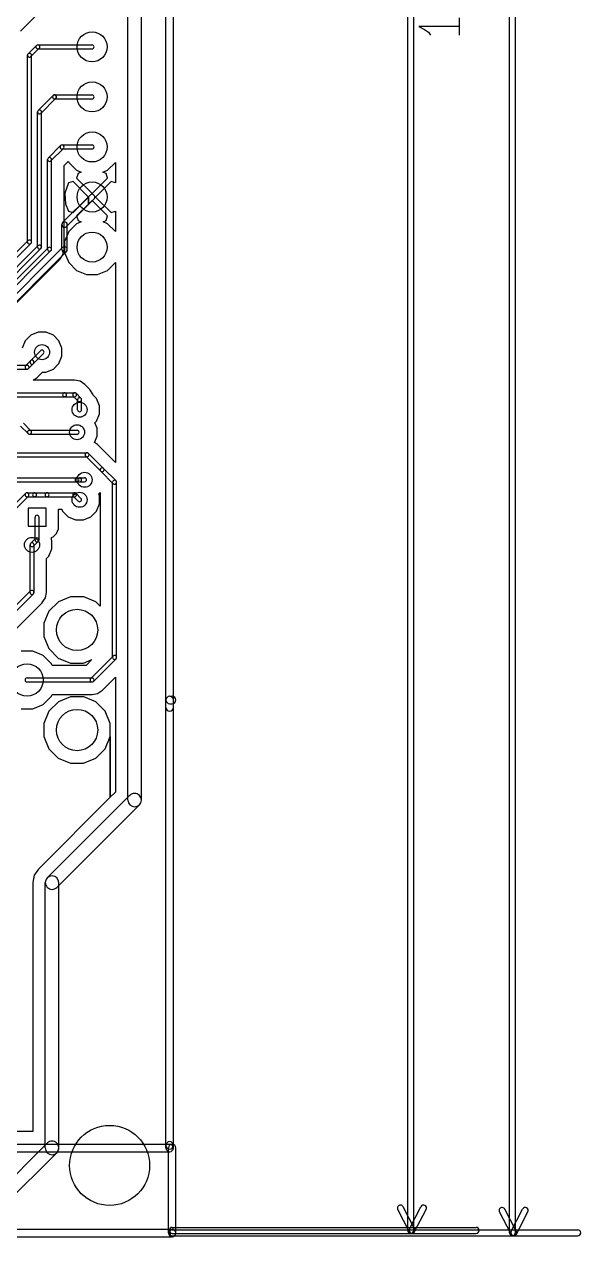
# Model space of a CAD drawing. Extents: x -29274 to 69862, y 24345 to 162744.
# Drawn here: x 58745 to 69862, y 24345 to 48572 of the extents above; entities that cross this region are included whole.
import ezdxf

# ---------------------------------------------------------------- set-up
doc = ezdxf.new("R2010")
doc.units = 0
doc.layers.add('BLACK', color=1, linetype='CONTINUOUS')

msp = doc.modelspace()

# ---------------------------------------------------------------- linework, layer by layer
at = {"layer": 'BLACK'}
for p, q in [((66406, 24474), (66406, 77774)), ((66526, 24474), (66526, 77774)), ((68438, 24426), (68438, 77776)), ((68558, 24426), (68558, 77776)), ((61575, 34920), (61575, 75920)), ((61725, 34920), (61725, 75920)), ((60815, 33070), (60815, 57320)), ((61085, 33070), (61085, 57320)), ((58673, 48436), (59328, 49091)), ((67430, 48698), (67430, 48355)), ((67430, 48527), (66630, 48527)), ((66630, 48527), (66744, 48470)), ((66744, 48470), (66820, 48412)), ((66820, 48412), (66858, 48355)), ((58987, 48148), (58822, 47983)), ((59044, 48091), (58879, 47926)), ((59016, 48160), (60100, 48160)), ((59016, 48080), (60100, 48080)), ((58810, 44220), (58810, 47954)), ((58890, 44220), (58890, 47954)), ((59022, 46848), (59322, 47148)), ((59078, 46792), (59378, 47092)), ((59350, 47160), (60100, 47160)), ((59350, 47080), (60100, 47080)), ((59010, 44120), (59010, 46820)), ((59090, 44120), (59090, 46820)), ((59471, 46148), (59222, 45899)), ((59528, 46091), (59279, 45842)), ((59500, 46160), (60100, 46160)), ((59500, 46080), (60100, 46080)), ((59210, 44076), (59210, 45870)), ((59290, 44076), (59290, 45870)), ((59540, 45750), (59620, 45830)), ((59540, 45750), (59620, 45830)), ((59620, 45830), (59626, 45830)), ((59620, 45830), (59626, 45830)), ((59626, 45830), (59635, 45809)), ((59626, 45830), (59635, 45809)), ((59635, 45809), (59789, 45655)), ((59635, 45809), (59789, 45655)), ((60411, 45655), (60565, 45809)), ((60411, 45655), (60565, 45809)), ((60565, 45809), (60565, 45404)), ((60565, 45809), (60565, 45404)), ((59540, 44076), (59540, 45750)), ((59540, 44076), (59540, 45750)), ((59789, 45655), (59880, 45618)), ((59789, 45655), (59880, 45618)), ((59819, 45592), (59792, 45498)), ((59819, 45592), (59792, 45498)), ((59880, 45618), (59819, 45592)), ((59880, 45618), (59819, 45592)), ((60315, 45616), (60411, 45655)), ((60315, 45616), (60411, 45655)), ((60381, 45592), (60315, 45616)), ((60381, 45592), (60315, 45616)), ((60408, 45498), (60381, 45592)), ((60408, 45498), (60381, 45592)), ((59628, 45401), (59557, 45199)), ((59628, 45401), (59557, 45199)), ((59722, 45428), (59628, 45401)), ((59722, 45428), (59628, 45401)), ((60029, 45120), (59722, 45428)), ((60029, 45120), (59722, 45428)), ((59792, 45498), (60100, 45191)), ((59792, 45498), (60100, 45191)), ((60100, 45191), (60408, 45498)), ((60100, 45191), (60408, 45498)), ((60478, 45428), (60171, 45120)), ((60478, 45428), (60171, 45120)), ((60565, 45404), (60478, 45428)), ((60565, 45404), (60478, 45428)), ((59512, 44610), (60060, 45158)), ((59557, 45199), (59568, 44986)), ((59557, 45199), (59568, 44986)), ((59590, 44532), (60138, 45080)), ((59722, 44812), (60029, 45120)), ((59722, 44812), (60029, 45120)), ((60029, 44979), (60029, 45120)), ((60029, 45120), (60029, 44979)), ((60029, 44979), (60029, 45120)), ((60029, 45120), (60029, 44979)), ((60171, 45120), (60478, 44812)), ((60171, 45120), (60478, 44812)), ((59568, 44986), (59628, 44839)), ((59568, 44986), (59628, 44839)), ((59628, 44839), (59722, 44812)), ((59628, 44839), (59722, 44812)), ((60029, 44979), (59792, 44742)), ((60029, 44979), (59792, 44742)), ((60100, 45049), (60029, 44979)), ((60100, 45049), (60029, 44979)), ((60408, 44742), (60100, 45049)), ((60408, 44742), (60100, 45049)), ((60478, 44812), (60565, 44837)), ((60478, 44812), (60565, 44837)), ((60565, 44837), (60565, 44431)), ((60565, 44837), (60565, 44431)), ((59789, 44585), (59635, 44431)), ((59789, 44585), (59635, 44431)), ((59884, 44625), (59789, 44585)), ((59884, 44625), (59789, 44585)), ((59792, 44742), (59819, 44648)), ((59792, 44742), (59819, 44648)), ((59819, 44648), (59884, 44625)), ((59819, 44648), (59884, 44625)), ((60319, 44623), (60381, 44648)), ((60319, 44623), (60381, 44648)), ((60411, 44585), (60319, 44623)), ((60411, 44585), (60319, 44623)), ((60381, 44648), (60408, 44742)), ((60381, 44648), (60408, 44742)), ((60565, 44431), (60411, 44585)), ((60565, 44431), (60411, 44585)), ((59495, 44070), (59495, 44570)), ((59635, 44431), (59551, 44229)), ((59635, 44431), (59551, 44229)), ((59605, 44070), (59605, 44570)), ((56361, 40959), (59511, 44109)), ((58822, 44248), (56672, 42098)), ((58878, 44192), (56728, 42042)), ((56772, 41899), (59021, 44148)), ((59221, 44105), (57518, 42402)), ((59551, 44229), (59551, 44011)), ((59551, 44229), (59551, 44011)), ((56439, 40881), (59589, 44031)), ((56829, 41842), (59078, 44091)), ((59278, 44048), (57575, 42345)), ((57764, 42181), (59455, 43871)), ((57764, 42181), (59455, 43871)), ((59455, 43871), (59518, 43965)), ((59455, 43871), (59518, 43965)), ((59518, 43965), (59540, 44076)), ((59518, 43965), (59540, 44076)), ((59551, 44011), (59635, 43809)), ((59551, 44011), (59635, 43809)), ((59635, 43809), (59789, 43655)), ((59635, 43809), (59789, 43655)), ((59789, 43655), (59991, 43571)), ((59789, 43655), (59991, 43571)), ((60209, 43571), (60411, 43655)), ((60209, 43571), (60411, 43655)), ((60411, 43655), (60565, 43809)), ((60411, 43655), (60565, 43809)), ((60565, 43809), (60565, 39815)), ((60565, 43809), (60565, 39815)), ((59991, 43571), (60209, 43571)), ((59991, 43571), (60209, 43571)), ((59021, 42419), (58874, 42358)), ((59021, 42419), (58874, 42358)), ((59180, 42419), (59021, 42419)), ((59180, 42419), (59021, 42419)), ((59326, 42358), (59180, 42419)), ((59326, 42358), (59180, 42419)), ((58762, 42246), (58701, 42100)), ((58762, 42246), (58701, 42100)), ((58874, 42358), (58762, 42246)), ((58874, 42358), (58762, 42246)), ((59438, 42246), (59326, 42358)), ((59438, 42246), (59326, 42358)), ((59499, 42099), (59438, 42246)), ((59499, 42099), (59438, 42246)), ((59071, 42048), (58872, 41849)), ((59128, 41991), (58929, 41792)), ((59438, 41794), (59499, 41940)), ((59438, 41794), (59499, 41940)), ((59499, 41940), (59499, 42099)), ((59499, 41940), (59499, 42099)), ((58050, 41760), (58800, 41760)), ((58050, 41680), (58800, 41680)), ((58772, 41749), (58871, 41848)), ((58829, 41692), (58928, 41791)), ((59179, 41621), (59326, 41682)), ((59179, 41621), (59326, 41682)), ((59326, 41682), (59438, 41794)), ((59326, 41682), (59438, 41794)), ((58922, 41460), (59005, 41515)), ((58922, 41460), (59005, 41515)), ((59550, 41460), (58922, 41460)), ((59550, 41460), (58922, 41460)), ((59005, 41515), (59105, 41615)), ((59005, 41515), (59105, 41615)), ((59105, 41615), (59111, 41621)), ((59105, 41615), (59111, 41621)), ((59111, 41621), (59179, 41621)), ((59111, 41621), (59179, 41621)), ((59750, 41460), (59550, 41460)), ((59750, 41460), (59550, 41460)), ((59861, 41438), (59750, 41460)), ((59861, 41438), (59750, 41460)), ((59955, 41375), (59861, 41438)), ((59955, 41375), (59861, 41438)), ((58500, 41210), (59550, 41210)), ((59550, 41210), (59750, 41210)), ((59878, 41099), (59779, 41198)), ((60055, 41275), (59955, 41375)), ((60055, 41275), (59955, 41375)), ((60118, 41181), (60055, 41275)), ((60118, 41181), (60055, 41275)), ((58500, 41130), (59550, 41130)), ((59550, 41130), (59750, 41130)), ((59821, 41042), (59722, 41141)), ((59810, 40870), (59810, 41070)), ((59890, 40870), (59890, 41070)), ((60121, 41163), (60118, 41181)), ((60121, 41163), (60118, 41181)), ((60188, 41096), (60121, 41163)), ((60188, 41096), (60121, 41163)), ((60249, 40949), (60188, 41096)), ((60249, 40949), (60188, 41096)), ((60249, 40790), (60249, 40949)), ((60249, 40790), (60249, 40949)), ((60188, 40644), (60249, 40790)), ((60188, 40644), (60249, 40790)), ((58672, 40542), (58822, 40392)), ((58728, 40598), (58878, 40448)), ((58850, 40460), (59800, 40460)), ((60153, 40610), (60188, 40644)), ((60153, 40610), (60188, 40644)), ((60199, 40499), (60153, 40610)), ((60199, 40499), (60153, 40610)), ((60199, 40340), (60199, 40499)), ((60199, 40340), (60199, 40499)), ((58850, 40380), (59800, 40380)), ((60146, 40215), (60199, 40340)), ((60146, 40215), (60199, 40340)), ((58500, 40010), (60000, 40010)), ((60028, 39998), (60328, 39698)), ((60205, 40175), (60146, 40215)), ((60205, 40175), (60146, 40215)), ((60505, 39875), (60205, 40175)), ((60505, 39875), (60205, 40175)), ((58500, 39930), (60000, 39930)), ((59972, 39942), (60272, 39642)), ((60565, 39815), (60505, 39875)), ((60565, 39815), (60505, 39875)), ((58400, 39510), (59800, 39510)), ((59800, 39510), (59950, 39510)), ((59800, 39510), (59850, 39510)), ((60521, 39392), (60272, 39641)), ((60578, 39449), (60329, 39698)), ((58400, 39430), (59800, 39430)), ((59800, 39430), (59950, 39430)), ((59800, 39430), (59850, 39430)), ((60510, 35920), (60510, 39420)), ((60590, 35920), (60590, 39420)), ((58771, 39198), (58522, 38949)), ((58828, 39141), (58579, 38892)), ((58800, 39210), (58950, 39210)), ((58800, 39130), (58950, 39130)), ((58950, 39210), (59200, 39210)), ((58950, 39130), (59200, 39130)), ((59200, 39210), (59750, 39210)), ((59200, 39130), (59750, 39130)), ((59821, 39042), (59722, 39141)), ((59878, 39099), (59779, 39198)), ((60232, 39189), (60260, 39216)), ((60232, 39189), (60260, 39216)), ((60249, 39149), (60232, 39189)), ((60249, 39149), (60232, 39189)), ((60249, 38990), (60249, 39149)), ((60249, 38990), (60249, 39149)), ((60260, 39216), (60260, 36946)), ((60260, 39216), (60260, 36946)), ((59180, 38900), (58820, 38900)), ((58820, 38900), (58820, 38540)), ((59180, 38540), (59180, 38900)), ((59429, 38589), (59429, 38880)), ((59429, 38880), (59497, 38880)), ((59429, 38589), (59429, 38880)), ((59429, 38880), (59497, 38880)), ((59497, 38880), (59512, 38844)), ((59497, 38880), (59512, 38844)), ((59512, 38844), (59624, 38732)), ((59512, 38844), (59624, 38732)), ((60076, 38732), (60188, 38844)), ((60076, 38732), (60188, 38844)), ((60188, 38844), (60249, 38990)), ((60188, 38844), (60249, 38990)), ((58820, 38540), (59180, 38540)), ((58960, 38270), (58960, 38720)), ((59040, 38270), (59040, 38720)), ((59429, 38490), (59429, 38589)), ((59429, 38490), (59429, 38589)), ((59624, 38732), (59770, 38671)), ((59624, 38732), (59770, 38671)), ((59770, 38671), (59929, 38671)), ((59770, 38671), (59929, 38671)), ((59929, 38671), (60076, 38732)), ((59929, 38671), (60076, 38732)), ((58971, 38298), (58872, 38199)), ((59290, 38317), (59321, 38329)), ((59290, 38317), (59321, 38329)), ((59290, 38271), (59290, 38317)), ((59290, 38271), (59290, 38317)), ((59321, 38329), (59391, 38399)), ((59321, 38329), (59391, 38399)), ((59391, 38399), (59429, 38490)), ((59391, 38399), (59429, 38490)), ((58860, 37220), (58860, 38170)), ((59028, 38241), (58929, 38142)), ((58940, 37220), (58940, 38170)), ((59238, 37944), (59299, 38090)), ((59238, 37944), (59299, 38090)), ((59290, 38270), (59290, 38271)), ((59290, 38270), (59290, 38271)), ((59299, 38249), (59290, 38270)), ((59299, 38249), (59290, 38270)), ((59299, 38090), (59299, 38249)), ((59299, 38090), (59299, 38249)), ((59190, 37896), (59238, 37944)), ((59190, 37896), (59238, 37944)), ((59190, 37220), (59190, 37896)), ((59190, 37220), (59190, 37896)), ((58122, 36499), (58871, 37248)), ((58179, 36442), (58928, 37191)), ((59105, 37015), (59168, 37109)), ((59105, 37015), (59168, 37109)), ((59168, 37109), (59189, 37220)), ((59168, 37109), (59189, 37220)), ((59189, 37220), (59190, 37220)), ((59189, 37220), (59190, 37220)), ((59669, 37132), (59426, 37031)), ((59669, 37132), (59426, 37031)), ((59932, 37132), (59669, 37132)), ((59932, 37132), (59669, 37132)), ((60175, 37031), (59932, 37132)), ((60175, 37031), (59932, 37132)), ((58462, 36372), (59105, 37014)), ((58462, 36372), (59105, 37014)), ((59105, 37014), (59105, 37015)), ((59105, 37014), (59105, 37015)), ((59239, 36845), (59138, 36602)), ((59239, 36845), (59138, 36602)), ((59426, 37031), (59239, 36845)), ((59426, 37031), (59239, 36845)), ((60260, 36946), (60175, 37031)), ((60260, 36946), (60175, 37031)), ((59138, 36602), (59138, 36339)), ((59138, 36602), (59138, 36339)), ((59138, 36339), (59239, 36096)), ((59138, 36339), (59239, 36096)), ((58914, 36044), (58686, 36044)), ((58914, 36044), (58686, 36044)), ((59125, 35956), (58914, 36044)), ((59125, 35956), (58914, 36044)), ((59287, 35795), (59125, 35956)), ((59287, 35795), (59125, 35956)), ((59239, 36096), (59425, 35909)), ((59239, 36096), (59425, 35909)), ((59425, 35909), (59668, 35808)), ((59425, 35909), (59668, 35808)), ((59931, 35808), (60096, 35877)), ((59931, 35808), (60096, 35877)), ((60096, 35877), (59980, 35760)), ((60096, 35877), (59980, 35760)), ((60072, 35498), (60522, 35948)), ((60128, 35442), (60578, 35892)), ((59301, 35760), (59287, 35795)), ((59301, 35760), (59287, 35795)), ((59980, 35760), (59301, 35760)), ((59980, 35760), (59301, 35760)), ((59668, 35808), (59931, 35808)), ((59668, 35808), (59931, 35808)), ((58800, 35510), (60100, 35510)), ((58800, 35430), (60100, 35430)), ((60305, 35265), (60565, 35525)), ((60305, 35265), (60565, 35525)), ((60565, 35525), (60565, 33230)), ((60565, 35525), (60565, 33230)), ((59125, 34983), (59286, 35145)), ((59125, 34983), (59286, 35145)), ((59286, 35145), (59300, 35180)), ((59286, 35145), (59300, 35180)), ((59300, 35180), (60100, 35180)), ((59300, 35180), (60100, 35180)), ((59669, 35132), (59426, 35031)), ((59669, 35132), (59426, 35031)), ((59932, 35132), (59669, 35132)), ((59932, 35132), (59669, 35132)), ((60175, 35031), (59932, 35132)), ((60175, 35031), (59932, 35132)), ((60100, 35180), (60211, 35202)), ((60100, 35180), (60211, 35202)), ((60211, 35202), (60305, 35265)), ((60211, 35202), (60305, 35265)), ((61650, 35145), (61700, 35145)), ((58686, 34896), (58914, 34896)), ((58686, 34896), (58914, 34896)), ((58914, 34896), (59125, 34983)), ((58914, 34896), (59125, 34983)), ((59426, 35031), (59239, 34845)), ((59426, 35031), (59239, 34845)), ((60361, 34844), (60175, 35031)), ((60361, 34844), (60175, 35031)), ((61575, 26170), (61575, 35070)), ((61650, 34995), (61700, 34995)), ((61725, 26170), (61725, 35070)), ((59239, 34845), (59138, 34602)), ((59239, 34845), (59138, 34602)), ((60462, 34601), (60361, 34844)), ((60462, 34601), (60361, 34844)), ((59138, 34602), (59138, 34339)), ((59138, 34602), (59138, 34339)), ((60462, 34338), (60462, 34601)), ((60462, 34338), (60462, 34601)), ((59138, 34339), (59239, 34096)), ((59138, 34339), (59239, 34096)), ((60361, 34095), (60462, 34338)), ((60361, 34095), (60462, 34338)), ((60462, 33127), (60462, 34338)), ((60462, 34338), (60462, 33127)), ((60462, 33127), (60462, 34338)), ((60462, 34338), (60462, 33127)), ((59239, 34096), (59425, 33909)), ((59239, 34096), (59425, 33909)), ((60174, 33909), (60361, 34095)), ((60174, 33909), (60361, 34095)), ((59425, 33909), (59668, 33808)), ((59425, 33909), (59668, 33808)), ((59668, 33808), (59931, 33808)), ((59668, 33808), (59931, 33808)), ((59931, 33808), (60174, 33909)), ((59931, 33808), (60174, 33909)), ((60565, 33230), (60462, 33127)), ((60565, 33230), (60462, 33127)), ((60462, 33127), (59028, 31692)), ((60462, 33127), (59028, 31692)), ((60854, 33165), (59205, 31516)), ((61045, 32974), (59396, 31325)), ((58944, 31568), (58915, 31420)), ((58944, 31568), (58915, 31420)), ((59028, 31692), (58944, 31568)), ((59028, 31692), (58944, 31568)), ((58915, 31420), (58915, 26445)), ((58915, 31420), (58915, 26445)), ((59165, 26120), (59165, 31420)), ((59435, 26120), (59435, 31420)), ((58915, 26445), (58462, 26445)), ((58915, 26445), (58462, 26445)), ((34150, 26195), (61650, 26195)), ((59204, 26215), (58155, 25166)), ((61575, 26120), (61575, 26170)), ((61725, 26120), (61725, 26170)), ((34150, 26045), (61650, 26045)), ((59395, 26024), (58346, 24975)), ((61625, 24420), (61625, 26120)), ((61775, 24420), (61775, 26120)), ((66437, 24447), (66207, 24889)), ((66543, 24503), (66313, 24945)), ((66438, 24503), (66668, 24945)), ((66544, 24447), (66774, 24889)), ((68469, 24399), (68239, 24841)), ((68575, 24455), (68345, 24897)), ((68470, 24455), (68700, 24897)), ((68576, 24399), (68806, 24841)), ((-8450, 24495), (61700, 24495)), ((61700, 24533), (67770, 24533)), ((61700, 24484), (69802, 24484)), ((-8450, 24345), (61700, 24345)), ((61700, 24413), (67770, 24413)), ((61700, 24364), (69802, 24364))]:
    msp.add_line(p, q, dxfattribs=at)
for centre, radius in [((60100, 48120), 300), ((60100, 47120), 300), ((60100, 46120), 300), ((60100, 45120), 300), ((60100, 44120), 300), ((59100, 42020), 150), ((59850, 40870), 150), ((59800, 40420), 150), ((59950, 39470), 150), ((59850, 39070), 150), ((58900, 38170), 150), ((59800, 36470), 413), ((58800, 35470), 324), ((59800, 34470), 413), ((60450, 25770), 800)]:
    msp.add_circle(centre, radius, dxfattribs=at)
for centre, radius, start, end in [((58850, 47954), 40, 360, 540), ((58850, 47954), 40, 135, 315), ((59016, 48120), 40, 90, 270), ((59016, 48120), 40, -45, 135), ((60100, 48120), 40, 270, 450), ((59350, 47120), 40, 90, 270), ((59350, 47120), 40, 315, 495), ((60100, 47120), 40, 270, 450), ((59050, 46820), 40, 360, 540), ((59050, 46820), 40, 135, 315), ((59500, 46120), 40, 90, 270), ((59499, 46119), 40, -45, 135), ((60100, 46120), 40, 270, 450), ((59250, 45870), 40, 360, 540), ((59251, 45871), 40, 135, 315), ((60099, 45119), 55, 315, 495), ((59550, 44570), 55, 360, 540), ((59551, 44571), 55, 135, 315), ((58850, 44220), 40, 180, 360), ((58850, 44220), 40, -45, 135), ((59050, 44120), 40, 180, 360), ((59049, 44119), 40, 315, 495), ((59249, 44076), 40, -45, 135), ((59550, 44070), 55, 315, 495), ((59250, 44076), 40, 180, 360), ((59550, 44070), 55, 180, 360), ((59100, 42020), 40, -45, 135), ((58801, 41721), 40, 135, 315), ((58800, 41720), 40, 270, 450), ((58900, 41820), 40, 135, 315), ((58899, 41819), 40, 315, 495), ((59550, 41170), 40, 90, 270), ((59550, 41170), 40, 270, 450), ((59751, 41169), 40, 405, 585), ((59750, 41170), 40, 270, 450), ((59850, 41070), 40, 360, 540), ((59849, 41071), 40, 225, 405), ((59850, 40870), 40, 180, 360), ((58850, 40420), 40, 90, 270), ((59800, 40420), 40, 270, 450), ((58850, 40420), 40, 225, 405), ((60000, 39970), 40, 45, 225), ((60000, 39970), 40, 270, 450), ((59800, 39470), 40, 90, 270), ((59800, 39470), 40, 90, 270), ((59800, 39470), 40, 270, 450), ((59850, 39470), 40, 270, 450), ((59950, 39470), 40, 270, 450), ((60301, 39669), 40, 405, 585), ((60300, 39670), 40, 225, 405), ((60550, 39420), 40, 360, 540), ((60549, 39421), 40, 225, 405), ((58800, 39170), 40, 90, 270), ((58799, 39169), 40, -45, 135), ((58950, 39170), 40, 90, 270), ((58950, 39170), 40, 270, 450), ((59200, 39170), 40, 90, 270), ((59200, 39170), 40, 270, 450), ((59751, 39169), 40, 405, 585), ((59750, 39170), 40, 270, 450), ((59849, 39071), 40, 225, 405), ((59000, 38720), 40, 360, 540), ((58999, 38269), 40, -45, 135), ((58900, 38170), 40, 360, 540), ((58901, 38171), 40, 135, 315), ((59000, 38270), 40, 180, 360), ((58900, 37220), 40, 180, 360), ((58900, 37220), 40, 315, 495), ((60550, 35920), 40, 180, 360), ((60550, 35920), 40, 315, 495), ((58800, 35470), 40, 90, 270), ((60100, 35470), 40, 135, 315), ((60100, 35470), 40, 270, 450), ((61650, 35070), 75, 90, 270), ((61650, 35070), 75, 360, 540), ((61700, 35070), 75, 270, 450), ((61650, 34920), 75, 180, 360), ((60949, 33069), 135, -45, 135), ((60950, 33070), 135, 180, 360), ((59300, 31420), 135, 360, 540), ((59301, 31421), 135, 135, 315), ((59300, 26120), 135, -45, 135), ((61650, 26170), 75, 360, 540), ((61650, 26170), 75, 180, 360), ((61700, 26120), 75, 360, 540), ((61650, 26120), 75, 270, 450), ((59300, 26120), 135, 180, 360), ((61650, 26120), 75, 180, 360), ((66260, 24917), 60, 387, 567), ((66721, 24917), 60, 332, 512), ((68292, 24869), 60, 387, 567), ((68753, 24869), 60, 332, 512), ((61700, 24473), 60, 90, 270), ((61700, 24424), 60, 90, 270), ((61700, 24420), 75, 270, 450), ((66466, 24474), 60, 180, 360), ((66491, 24475), 60, 152, 332), ((66490, 24475), 60, 207, 387), ((67770, 24473), 60, 270, 450), ((69802, 24424), 60, 270, 450), ((61700, 24420), 75, 180, 360), ((68498, 24426), 60, 180, 360), ((68523, 24427), 60, 152, 332), ((68522, 24427), 60, 207, 387)]:
    msp.add_arc(centre, radius, start, end, dxfattribs=at)

doc.saveas('drawing.dxf')
